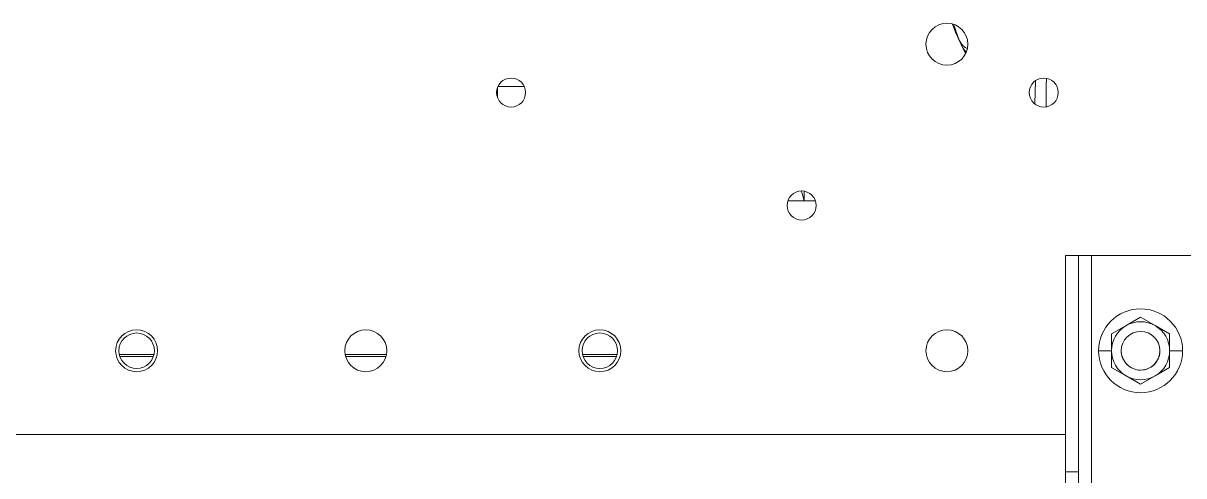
# Model space of a CAD drawing. Header units: millimetres. Extents: x -16985 to -606, y 2122 to 9380.
# Drawn here: x -10239.7 to -9880.2, y 4979.4 to 5119.7 of the extents above; entities that cross this region are included whole.
import ezdxf

# ---------------------------------------------------------------- set-up
doc = ezdxf.new("R2010")
doc.units = ezdxf.units.MM
doc.linetypes.add('K5LT32768', pattern=[0])
doc.linetypes.add('K5LT_THIN', pattern=[0])

msp = doc.modelspace()

# ---------------------------------------------------------------- linework, layer by layer
at = {"color": 7, "linetype": 'K5LT_THIN', "lineweight": 18}
for p, q in [((-9949.75, 5114.48), (-9951.55, 5119.35)), ((-9948.73, 5112.19), (-9949.75, 5114.48)), ((-9926.34, 5094.65), (-9926.13, 5101.87)), ((-10092.8, 5097.15), (-10092.8, 5099.67)), ((-10092.8, 5097.15), (-10092.8, 5096.71)), ((-9994.31, 5064.69), (-10002.8, 5064.69)), ((-9916.77, 5047.69), (-9912.77, 5047.69)), ((-9916.77, 4980.69), (-9916.77, 5047.69)), ((-9912.77, 4980.69), (-9912.77, 5047.69)), ((-9912.77, 5047.69), (-9908.77, 5047.69)), ((-9908.77, 4962.9), (-9908.77, 5047.69)), ((-9908.77, 5047.69), (-9818.55, 5047.69)), ((-9898.05, 5025.98), (-9902.55, 5023.39)), ((-9893.55, 5028.58), (-9898.05, 5025.98)), ((-9889.05, 5025.98), (-9893.55, 5028.58)), ((-9884.55, 5023.39), (-9889.05, 5025.98)), ((-9902.55, 5023.39), (-9902.55, 5018.19)), ((-9902.55, 5023.38), (-9902.55, 5023.39)), ((-9902.55, 5018.19), (-9902.55, 5023.38)), ((-9884.55, 5018.19), (-9884.55, 5023.39)), ((-10209.92, 5016.99), (-10199.19, 5016.99)), ((-10199.42, 5016.39), (-10209.65, 5016.39)), ((-10139.94, 5016.99), (-10127.17, 5016.99)), ((-10127.4, 5016.39), (-10139.67, 5016.39)), ((-10066.42, 5016.99), (-10055.69, 5016.99)), ((-9906.55, 5018.19), (-9902.55, 5018.19)), ((-9906.55, 5018.19), (-9906.55, 5018.19)), ((-9902.55, 5018.19), (-9902.55, 5012.99)), ((-9902.55, 5012.99), (-9902.55, 5018.19)), ((-9899.55, 5018.19), (-9899.55, 5018.19)), ((-9887.55, 5018.19), (-9887.55, 5018.19)), ((-9884.55, 5012.99), (-9884.55, 5018.19)), ((-9880.55, 5018.19), (-9884.55, 5018.19)), ((-9880.55, 5018.19), (-9880.55, 5018.19)), ((-9902.55, 5012.99), (-9898.05, 5010.4)), ((-9893.55, 5007.8), (-9902.55, 5012.99)), ((-9902.55, 5012.99), (-9902.55, 5012.99)), ((-9884.55, 5012.99), (-9893.55, 5007.8)), ((-9889.05, 5010.4), (-9884.55, 5012.99)), ((-9884.55, 5012.99), (-9884.55, 5012.99)), ((-9898.05, 5010.4), (-9893.55, 5007.8)), ((-9893.55, 5007.8), (-9889.05, 5010.4)), ((-9893.55, 5007.8), (-9893.55, 5007.8)), ((-9916.77, 4971.19), (-9916.77, 4980.69)), ((-9916.77, 4980.69), (-9912.77, 4980.69)), ((-9912.77, 4971.19), (-9912.77, 4980.69))]:
    msp.add_line(p, q, dxfattribs=at)
at = {"color": 8, "linetype": 'K5LT32768', "lineweight": 15, "true_color": 0x808080}
for p, q in [((-9947.81, 5110.35), (-9948.73, 5112.19)), ((-9947.55, 5110.75), (-9948.73, 5112.19)), ((-10084.48, 5100.09), (-10092.63, 5100.09)), ((-10092.93, 5097.15), (-10092.8, 5097.15)), ((-9997.8, 5064.69), (-9997.8, 5067.62)), ((-9916.77, 4992.19), (-11199.55, 4992.19))]:
    msp.add_line(p, q, dxfattribs=at)
at = {"color": 7, "linetype": 'K5LT_THIN', "lineweight": 18}
for centre in [(-10204.55, 5018.19), (-10061.05, 5018.19)]:
    msp.add_circle(centre, 5.5, dxfattribs=at)
for centre, radius, start, end in [((-9953.55, 5113.19), 6.5, 90, 270), ((-9953.55, 5113.19), 6.5, 270, 90), ((-10088.55, 5098.19), 4.5, 90, 270), ((-10088.55, 5098.19), 4.5, 270, 90), ((-9923.55, 5098.19), 4.5, 90, 270), ((-9923.55, 5098.19), 4.5, 270, 90), ((-9998.55, 5063.19), 4.5, 90, 270), ((-10009.8, 5063.19), 12, 7.1808, 22.0154), ((-9998.55, 5063.19), 4.5, 270, 90), ((-9893.55, 5018.19), 13, 0.0025, 180.0025), ((-9893.55, 5018.19), 9, 120.0025, 180.0025), ((-9893.55, 5018.19), 9, 60.0025, 120.0025), ((-9893.55, 5018.19), 9, 0.0025, 60.0025), ((-10204.55, 5018.19), 6.5, 90, 270), ((-10204.55, 5018.19), 6.5, 270, 90), ((-10133.55, 5018.19), 6.5, 90, 270), ((-10133.55, 5018.19), 6.5, 270, 90), ((-10061.05, 5018.19), 6.5, 90, 270), ((-10061.05, 5018.19), 6.5, 270, 90), ((-9953.55, 5018.19), 6.5, 90, 270), ((-9953.55, 5018.19), 6.5, 270, 90), ((-9893.55, 5018.19), 6, 0, 180), ((-9893.55, 5018.19), 6, 270.0025, 10.6505), ((-9893.55, 5018.19), 13, 180.0025, 0.0025), ((-9893.55, 5018.19), 13, 180.0025, 0.0025), ((-9893.55, 5018.19), 9, 180.0025, 240.0025), ((-9893.55, 5018.19), 6, 179.012, 270.0025), ((-9893.55, 5018.19), 6, 180, 0), ((-9893.55, 5018.19), 9, 300.0025, 0.0025), ((-9893.55, 5018.19), 9, 240.0025, 300.0025)]:
    msp.add_arc(centre, radius, start, end, dxfattribs=at)
at = {"color": 8, "linetype": 'K5LT32768', "lineweight": 15, "true_color": 0x808080}
for points, knots in [([(-9948.73, 5112.19), (-9949.73, 5114.29), (-9950.86, 5116.66), (-9951.71, 5119.12), (-9951.81, 5119.39)], [0, 0, 0, 0, 0.890811, 1, 1, 1, 1]), ([(-9947.32, 5111.84), (-9947.6, 5112), (-9948.74, 5112.62), (-9949.32, 5113.68), (-9949.75, 5114.48)], [0, 0, 0, 0, 0.24569, 1, 1, 1, 1])]:
    msp.add_open_spline(points, degree=3, knots=knots, dxfattribs=at)
at = {"color": 7, "linetype": 'K5LT_THIN', "lineweight": 18}
for points, knots in [([(-9922.74, 5102.55), (-9922.75, 5101.61), (-9922.78, 5098.7), (-9922.8, 5095.8), (-9922.82, 5093.84)], [0, 0, 0, 0, 0.323324, 1, 1, 1, 1]), ([(-10055.92, 5016.39), (-10057.84, 5016.39), (-10061.25, 5016.39), (-10064.66, 5016.39), (-10066.15, 5016.39)], [0, 0, 0, 0, 0.563227, 1, 1, 1, 1])]:
    msp.add_open_spline(points, degree=3, knots=knots, dxfattribs=at)

doc.saveas('drawing.dxf')
